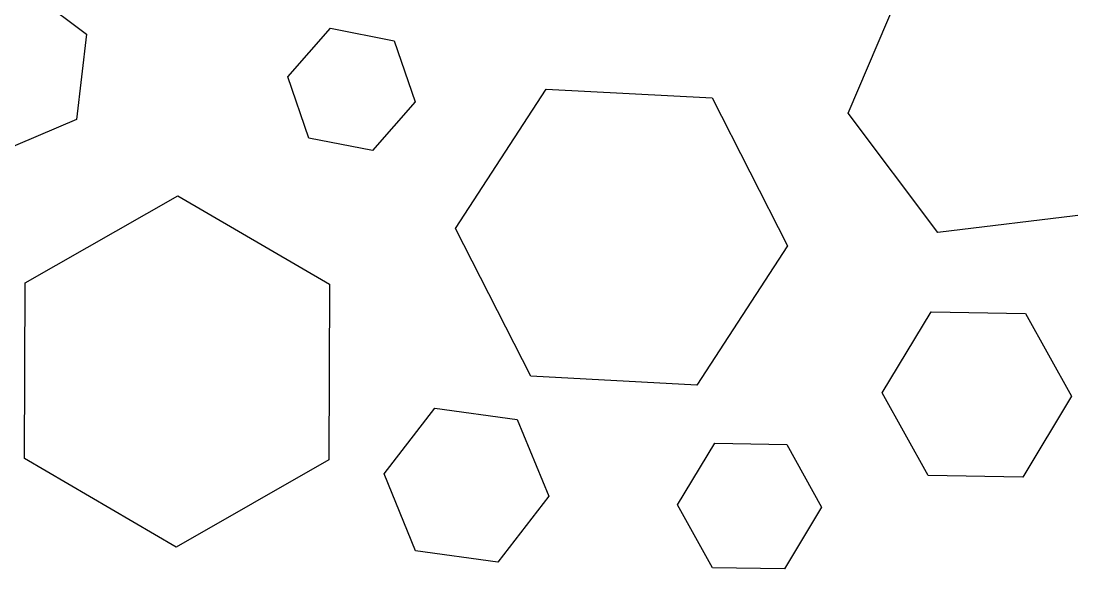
# Model space of a CAD drawing. Header units: millimetres. Extents: x -94 to 94, y -92 to 96.
# Drawn here: x -50.02 to -23.5, y 1.74 to 15.58 of the extents above; entities that cross this region are included whole.
import ezdxf

# ---------------------------------------------------------------- set-up
doc = ezdxf.new("R2010")
doc.units = ezdxf.units.MM
doc.layers.add('Fillet', color=7, linetype='CONTINUOUS')

msp = doc.modelspace()

# ---------------------------------------------------------------- linework, layer by layer
at = {"layer": 'Fillet'}
for p, q in [((-29.1429, 13.2524), (-27.6626, 16.7186)), ((-29.1429, 13.2524), (-27.6626, 16.7186)), ((-29.1429, 13.2524, 4), (-27.6626, 16.7186, 4)), ((-29.1429, 13.2524, 4), (-27.6626, 16.7186, 4)), ((-50.1028, 16.5508), (-48.363, 15.2472)), ((-50.1028, 16.5508), (-48.363, 15.2472)), ((-50.1028, 16.5508, 4), (-48.363, 15.2472, 4)), ((-50.1028, 16.5508, 4), (-48.363, 15.2472, 4)), ((-43.2806, 14.1677), (-42.2048, 15.3977)), ((-43.2806, 14.1677), (-42.2048, 15.3977)), ((-43.2806, 14.1677, 4), (-42.2048, 15.3977, 4)), ((-43.2806, 14.1677, 4), (-42.2048, 15.3977, 4)), ((-42.2048, 15.3977), (-40.6017, 15.081)), ((-42.2048, 15.3977), (-40.6017, 15.081)), ((-42.2048, 15.3977), (-42.2048, 15.3977, 4)), ((-42.2048, 15.3977, 4), (-40.6017, 15.081, 4)), ((-42.2048, 15.3977), (-42.2048, 15.3977, 4)), ((-42.2048, 15.3977, 4), (-40.6017, 15.081, 4)), ((-48.363, 15.2472), (-48.622, 13.0888)), ((-48.363, 15.2472), (-48.622, 13.0888)), ((-48.363, 15.2472, 4), (-48.622, 13.0888, 4)), ((-48.363, 15.2472, 4), (-48.622, 13.0888, 4)), ((-48.363, 15.2472), (-48.363, 15.2472, 4)), ((-48.363, 15.2472), (-48.363, 15.2472, 4)), ((-40.6017, 15.081), (-40.0745, 13.5344)), ((-40.6017, 15.081), (-40.0745, 13.5344)), ((-40.6017, 15.081), (-40.6017, 15.081, 4)), ((-40.6017, 15.081, 4), (-40.0745, 13.5344, 4)), ((-40.6017, 15.081), (-40.6017, 15.081, 4)), ((-40.6017, 15.081, 4), (-40.0745, 13.5344, 4)), ((-42.7533, 12.6211), (-43.2806, 14.1677)), ((-43.2806, 14.1677), (-43.2806, 14.1677, 4)), ((-42.7533, 12.6211), (-43.2806, 14.1677)), ((-42.7533, 12.6211, 4), (-43.2806, 14.1677, 4)), ((-43.2806, 14.1677), (-43.2806, 14.1677, 4)), ((-42.7533, 12.6211, 4), (-43.2806, 14.1677, 4)), ((-39.0507, 10.3402), (-36.7664, 13.8557)), ((-39.0507, 10.3402), (-36.7664, 13.8557)), ((-39.0507, 10.3402, 4), (-36.7664, 13.8557, 4)), ((-39.0507, 10.3402, 4), (-36.7664, 13.8557, 4)), ((-36.7664, 13.8557), (-32.5798, 13.6351)), ((-36.7664, 13.8557), (-32.5798, 13.6351)), ((-36.7664, 13.8557), (-36.7664, 13.8557, 4)), ((-36.7664, 13.8557, 4), (-32.5798, 13.6351, 4)), ((-36.7664, 13.8557), (-36.7664, 13.8557, 4)), ((-36.7664, 13.8557, 4), (-32.5798, 13.6351, 4)), ((-40.0745, 13.5344), (-41.1503, 12.3044)), ((-40.0745, 13.5344), (-41.1503, 12.3044)), ((-40.0745, 13.5344, 4), (-41.1503, 12.3044, 4)), ((-40.0745, 13.5344, 4), (-41.1503, 12.3044, 4)), ((-40.0745, 13.5344), (-40.0745, 13.5344, 4)), ((-40.0745, 13.5344), (-40.0745, 13.5344, 4)), ((-32.5798, 13.6351), (-30.6775, 9.89919)), ((-32.5798, 13.6351), (-30.6775, 9.89919)), ((-32.5798, 13.6351), (-32.5798, 13.6351, 4)), ((-32.5798, 13.6351, 4), (-30.6775, 9.89919, 4)), ((-32.5798, 13.6351), (-32.5798, 13.6351, 4)), ((-32.5798, 13.6351, 4), (-30.6775, 9.89919, 4)), ((-48.622, 13.0888), (-50.6208, 12.2339)), ((-48.622, 13.0888), (-50.6208, 12.2339)), ((-48.622, 13.0888, 4), (-50.6208, 12.2339, 4)), ((-48.622, 13.0888, 4), (-50.6208, 12.2339, 4)), ((-48.622, 13.0888), (-48.622, 13.0888, 4)), ((-48.622, 13.0888), (-48.622, 13.0888, 4)), ((-26.8812, 10.2372), (-29.1429, 13.2524)), ((-29.1429, 13.2524), (-29.1429, 13.2524, 4)), ((-26.8812, 10.2372), (-29.1429, 13.2524)), ((-26.8812, 10.2372, 4), (-29.1429, 13.2524, 4)), ((-29.1429, 13.2524), (-29.1429, 13.2524, 4)), ((-26.8812, 10.2372, 4), (-29.1429, 13.2524, 4)), ((-41.1503, 12.3044), (-42.7533, 12.6211)), ((-41.1503, 12.3044), (-42.7533, 12.6211)), ((-41.1503, 12.3044, 4), (-42.7533, 12.6211, 4)), ((-42.7533, 12.6211), (-42.7533, 12.6211, 4)), ((-42.7533, 12.6211), (-42.7533, 12.6211, 4)), ((-41.1503, 12.3044, 4), (-42.7533, 12.6211, 4)), ((-41.1503, 12.3044), (-41.1503, 12.3044, 4)), ((-41.1503, 12.3044), (-41.1503, 12.3044, 4)), ((-49.9146, 8.96236), (-46.0625, 11.1646)), ((-49.9146, 8.96236), (-46.0625, 11.1646)), ((-49.9146, 8.96236, 4), (-46.0625, 11.1646, 4)), ((-49.9146, 8.96236, 4), (-46.0625, 11.1646, 4)), ((-46.0625, 11.1646), (-42.2292, 8.9297)), ((-46.0625, 11.1646), (-42.2292, 8.9297)), ((-46.0625, 11.1646), (-46.0625, 11.1646, 4)), ((-46.0625, 11.1646, 4), (-42.2292, 8.9297, 4)), ((-46.0625, 11.1646), (-46.0625, 11.1646, 4)), ((-46.0625, 11.1646, 4), (-42.2292, 8.9297, 4)), ((-23.1391, 10.6883), (-26.8812, 10.2372)), ((-23.1391, 10.6883), (-26.8812, 10.2372)), ((-23.1391, 10.6883, 4), (-26.8812, 10.2372, 4)), ((-23.1391, 10.6883, 4), (-26.8812, 10.2372, 4)), ((-37.1484, 6.60429), (-39.0507, 10.3402)), ((-39.0507, 10.3402), (-39.0507, 10.3402, 4)), ((-37.1484, 6.60429), (-39.0507, 10.3402)), ((-37.1484, 6.60429, 4), (-39.0507, 10.3402, 4)), ((-39.0507, 10.3402), (-39.0507, 10.3402, 4)), ((-37.1484, 6.60429, 4), (-39.0507, 10.3402, 4)), ((-26.8812, 10.2372), (-26.8812, 10.2372, 4)), ((-26.8812, 10.2372), (-26.8812, 10.2372, 4)), ((-30.6775, 9.89919), (-32.9618, 6.38376)), ((-30.6775, 9.89919), (-32.9618, 6.38376)), ((-30.6775, 9.89919, 4), (-32.9618, 6.38376, 4)), ((-30.6775, 9.89919, 4), (-32.9618, 6.38376, 4)), ((-30.6775, 9.89919), (-30.6775, 9.89919, 4)), ((-30.6775, 9.89919), (-30.6775, 9.89919, 4)), ((-49.9334, 4.52523), (-49.9146, 8.96236)), ((-49.9334, 4.52523), (-49.9146, 8.96236)), ((-49.9334, 4.52523, 4), (-49.9146, 8.96236, 4)), ((-49.9334, 4.52523, 4), (-49.9146, 8.96236, 4)), ((-49.9146, 8.96236), (-49.9146, 8.96236, 4)), ((-49.9146, 8.96236), (-49.9146, 8.96236, 4)), ((-42.2292, 8.9297), (-42.2481, 4.49257)), ((-42.2292, 8.9297), (-42.2481, 4.49257)), ((-42.2292, 8.9297, 4), (-42.2481, 4.49257, 4)), ((-42.2292, 8.9297, 4), (-42.2481, 4.49257, 4)), ((-42.2292, 8.9297), (-42.2292, 8.9297, 4)), ((-42.2292, 8.9297), (-42.2292, 8.9297, 4)), ((-28.2829, 6.18925), (-27.0529, 8.2363)), ((-28.2829, 6.18925), (-27.0529, 8.2363)), ((-28.2829, 6.18925, 4), (-27.0529, 8.2363, 4)), ((-28.2829, 6.18925, 4), (-27.0529, 8.2363, 4)), ((-27.0529, 8.2363), (-24.6651, 8.19464)), ((-27.0529, 8.2363), (-27.0529, 8.2363, 4)), ((-27.0529, 8.2363), (-24.6651, 8.19464)), ((-27.0529, 8.2363), (-27.0529, 8.2363, 4)), ((-27.0529, 8.2363, 4), (-24.6651, 8.19464, 4)), ((-27.0529, 8.2363, 4), (-24.6651, 8.19464, 4)), ((-24.6651, 8.19464), (-23.5073, 6.10592)), ((-24.6651, 8.19464), (-24.6651, 8.19464, 4)), ((-24.6651, 8.19464), (-23.5073, 6.10592)), ((-24.6651, 8.19464), (-24.6651, 8.19464, 4)), ((-24.6651, 8.19464, 4), (-23.5073, 6.10592, 4)), ((-24.6651, 8.19464, 4), (-23.5073, 6.10592, 4)), ((-32.9618, 6.38376), (-37.1484, 6.60429)), ((-32.9618, 6.38376), (-37.1484, 6.60429)), ((-32.9618, 6.38376, 4), (-37.1484, 6.60429, 4)), ((-37.1484, 6.60429), (-37.1484, 6.60429, 4)), ((-37.1484, 6.60429), (-37.1484, 6.60429, 4)), ((-32.9618, 6.38376, 4), (-37.1484, 6.60429, 4)), ((-32.9618, 6.38376), (-32.9618, 6.38376, 4)), ((-32.9618, 6.38376), (-32.9618, 6.38376, 4)), ((-27.1251, 4.10053), (-28.2829, 6.18925)), ((-27.1251, 4.10053), (-28.2829, 6.18925)), ((-27.1251, 4.10053, 4), (-28.2829, 6.18925, 4)), ((-28.2829, 6.18925), (-28.2829, 6.18925, 4)), ((-28.2829, 6.18925), (-28.2829, 6.18925, 4)), ((-27.1251, 4.10053, 4), (-28.2829, 6.18925, 4)), ((-23.5073, 6.10592), (-24.7373, 4.05886)), ((-23.5073, 6.10592), (-24.7373, 4.05886)), ((-23.5073, 6.10592, 4), (-24.7373, 4.05886, 4)), ((-23.5073, 6.10592, 4), (-24.7373, 4.05886, 4)), ((-23.5073, 6.10592), (-23.5073, 6.10592, 4)), ((-23.5073, 6.10592), (-23.5073, 6.10592, 4)), ((-40.857, 4.13968), (-39.5727, 5.79833)), ((-40.857, 4.13968), (-39.5727, 5.79833)), ((-40.857, 4.13968, 4), (-39.5727, 5.79833, 4)), ((-40.857, 4.13968, 4), (-39.5727, 5.79833, 4)), ((-39.5727, 5.79833), (-37.4942, 5.51541)), ((-39.5727, 5.79833), (-37.4942, 5.51541)), ((-39.5727, 5.79833), (-39.5727, 5.79833, 4)), ((-39.5727, 5.79833, 4), (-37.4942, 5.51541, 4)), ((-39.5727, 5.79833), (-39.5727, 5.79833, 4)), ((-39.5727, 5.79833, 4), (-37.4942, 5.51541, 4)), ((-37.4942, 5.51541), (-36.6999, 3.57384)), ((-37.4942, 5.51541), (-36.6999, 3.57384)), ((-37.4942, 5.51541), (-37.4942, 5.51541, 4)), ((-37.4942, 5.51541, 4), (-36.6999, 3.57384, 4)), ((-37.4942, 5.51541), (-37.4942, 5.51541, 4)), ((-37.4942, 5.51541, 4), (-36.6999, 3.57384, 4)), ((-33.447, 3.35722), (-32.5125, 4.9158)), ((-33.447, 3.35722), (-32.5125, 4.9158)), ((-33.447, 3.35722, 4), (-32.5125, 4.9158, 4)), ((-33.447, 3.35722, 4), (-32.5125, 4.9158, 4)), ((-32.5125, 4.9158), (-30.6955, 4.88582)), ((-32.5125, 4.9158), (-30.6955, 4.88582)), ((-32.5125, 4.9158), (-32.5125, 4.9158, 4)), ((-32.5125, 4.9158, 4), (-30.6955, 4.88582, 4)), ((-32.5125, 4.9158), (-32.5125, 4.9158, 4)), ((-32.5125, 4.9158, 4), (-30.6955, 4.88582, 4)), ((-30.6955, 4.88582), (-29.813, 3.29726)), ((-30.6955, 4.88582), (-29.813, 3.29726)), ((-30.6955, 4.88582), (-30.6955, 4.88582, 4)), ((-30.6955, 4.88582, 4), (-29.813, 3.29726, 4)), ((-30.6955, 4.88582), (-30.6955, 4.88582, 4)), ((-30.6955, 4.88582, 4), (-29.813, 3.29726, 4)), ((-46.1002, 2.29034), (-49.9334, 4.52523)), ((-46.1002, 2.29034), (-49.9334, 4.52523)), ((-46.1002, 2.29034, 4), (-49.9334, 4.52523, 4)), ((-49.9334, 4.52523), (-49.9334, 4.52523, 4)), ((-49.9334, 4.52523), (-49.9334, 4.52523, 4)), ((-46.1002, 2.29034, 4), (-49.9334, 4.52523, 4)), ((-42.2481, 4.49257), (-46.1002, 2.29034)), ((-42.2481, 4.49257), (-46.1002, 2.29034)), ((-42.2481, 4.49257, 4), (-46.1002, 2.29034, 4)), ((-42.2481, 4.49257, 4), (-46.1002, 2.29034, 4)), ((-42.2481, 4.49257), (-42.2481, 4.49257, 4)), ((-42.2481, 4.49257), (-42.2481, 4.49257, 4)), ((-40.0628, 2.19812), (-40.857, 4.13968)), ((-40.857, 4.13968), (-40.857, 4.13968, 4)), ((-40.0628, 2.19812), (-40.857, 4.13968)), ((-40.0628, 2.19812, 4), (-40.857, 4.13968, 4)), ((-40.857, 4.13968), (-40.857, 4.13968, 4)), ((-40.0628, 2.19812, 4), (-40.857, 4.13968, 4)), ((-24.7373, 4.05886), (-27.1251, 4.10053)), ((-27.1251, 4.10053), (-27.1251, 4.10053, 4)), ((-24.7373, 4.05886), (-27.1251, 4.10053)), ((-24.7373, 4.05886, 4), (-27.1251, 4.10053, 4)), ((-27.1251, 4.10053), (-27.1251, 4.10053, 4)), ((-24.7373, 4.05886, 4), (-27.1251, 4.10053, 4)), ((-24.7373, 4.05886), (-24.7373, 4.05886, 4)), ((-24.7373, 4.05886), (-24.7373, 4.05886, 4)), ((-36.6999, 3.57384), (-37.9842, 1.9152)), ((-36.6999, 3.57384), (-37.9842, 1.9152)), ((-36.6999, 3.57384, 4), (-37.9842, 1.9152, 4)), ((-36.6999, 3.57384, 4), (-37.9842, 1.9152, 4)), ((-36.6999, 3.57384), (-36.6999, 3.57384, 4)), ((-36.6999, 3.57384), (-36.6999, 3.57384, 4)), ((-32.5644, 1.76867), (-33.447, 3.35722)), ((-33.447, 3.35722), (-33.447, 3.35722, 4)), ((-32.5644, 1.76867), (-33.447, 3.35722)), ((-32.5644, 1.76867, 4), (-33.447, 3.35722, 4)), ((-33.447, 3.35722), (-33.447, 3.35722, 4)), ((-32.5644, 1.76867, 4), (-33.447, 3.35722, 4)), ((-29.813, 3.29726), (-30.7474, 1.73869)), ((-29.813, 3.29726), (-30.7474, 1.73869)), ((-29.813, 3.29726, 4), (-30.7474, 1.73869, 4)), ((-29.813, 3.29726, 4), (-30.7474, 1.73869, 4)), ((-29.813, 3.29726), (-29.813, 3.29726, 4)), ((-29.813, 3.29726), (-29.813, 3.29726, 4)), ((-46.1002, 2.29034), (-46.1002, 2.29034, 4)), ((-46.1002, 2.29034), (-46.1002, 2.29034, 4)), ((-37.9842, 1.9152), (-40.0628, 2.19812)), ((-37.9842, 1.9152), (-40.0628, 2.19812)), ((-37.9842, 1.9152, 4), (-40.0628, 2.19812, 4)), ((-40.0628, 2.19812), (-40.0628, 2.19812, 4)), ((-40.0628, 2.19812), (-40.0628, 2.19812, 4)), ((-37.9842, 1.9152, 4), (-40.0628, 2.19812, 4)), ((-37.9842, 1.9152), (-37.9842, 1.9152, 4)), ((-37.9842, 1.9152), (-37.9842, 1.9152, 4)), ((-30.7474, 1.73869), (-32.5644, 1.76867)), ((-30.7474, 1.73869), (-32.5644, 1.76867)), ((-30.7474, 1.73869, 4), (-32.5644, 1.76867, 4)), ((-32.5644, 1.76867), (-32.5644, 1.76867, 4)), ((-32.5644, 1.76867), (-32.5644, 1.76867, 4)), ((-30.7474, 1.73869, 4), (-32.5644, 1.76867, 4)), ((-30.7474, 1.73869), (-30.7474, 1.73869, 4)), ((-30.7474, 1.73869), (-30.7474, 1.73869, 4))]:
    msp.add_line(p, q, dxfattribs=at)

doc.saveas('drawing.dxf')
